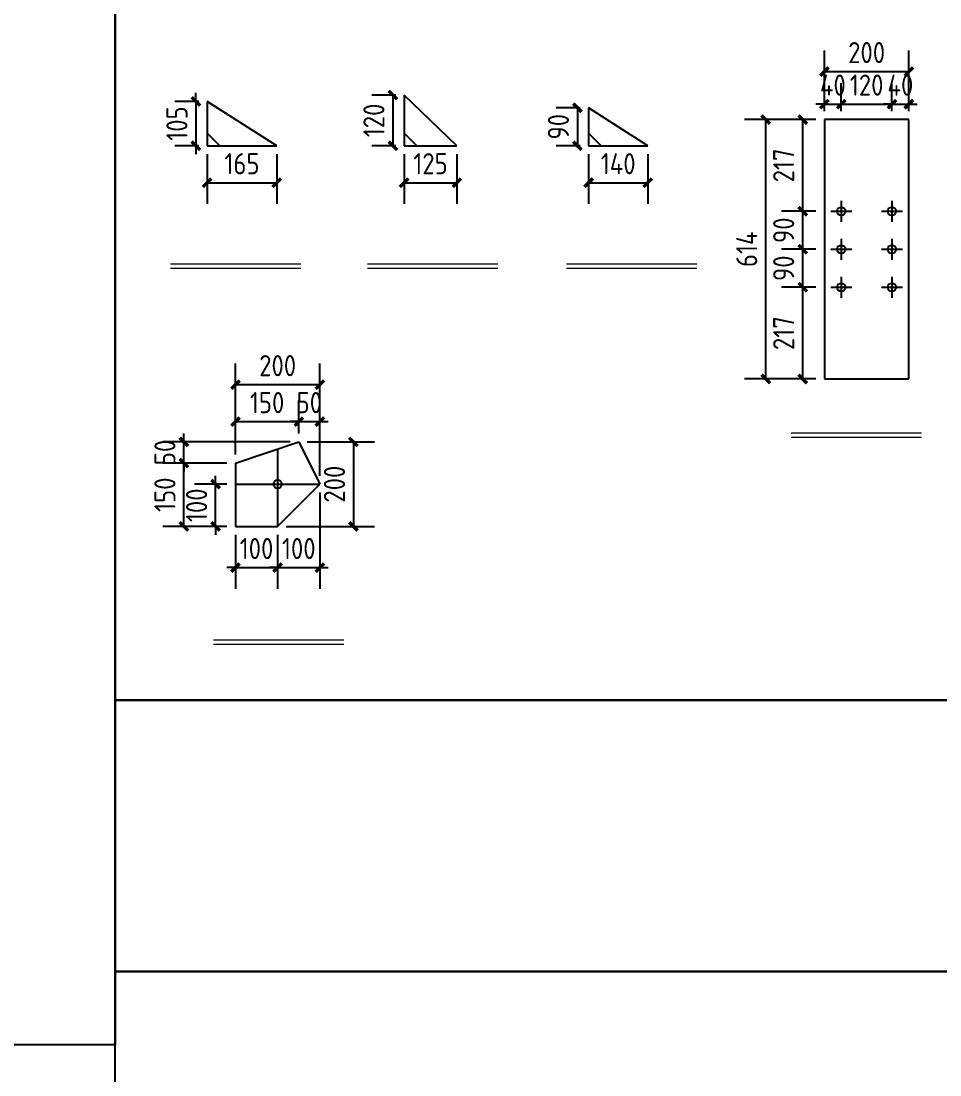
# Model space of a CAD drawing. Extents: x 411778 to 673094, y -11605 to 324395.
# Drawn here: x 482791 to 484967, y 119982 to 122477 of the extents above; entities that cross this region are included whole.
import ezdxf

# ---------------------------------------------------------------- set-up
doc = ezdxf.new("R2010")
doc.units = 0
doc.header["$LTSCALE"] = 1000
doc.header["$MEASUREMENT"] = 0
doc.styles.get("Standard").update_dxf_attribs({"font": 'gbenor.shx', "bigfont": 'gbcbig.shx'})
doc.dimstyles.get("Standard").update_dxf_attribs({"dimscale": 100, "dimtxt": 3.5, "dimasz": 1, "dimexe": 2.5, "dimexo": 3, "dimgap": 1.5, "dimtad": 1, "dimdec": 0, "dimzin": 0, "dimdsep": 46, "dimtxsty": 'Standard', "dimblk": 'ARCHTICK', "dimcen": 0.09, "dimadec": 0, "dimazin": 0, "dimtfac": 1, "dimtdec": 0, "dimtix": 1, "dimtmove": 2, "dimatfit": 3, "dimfxl": 1, "dimtolj": 1, "dimtzin": 0, "dimarcsym": 0})

# ---------------------------------------------------------------- blocks, each defined once
blk = doc.blocks.new('_ArchTick')
at = {"color": 0, "linetype": 'ByBlock', "const_width": 0.4}
blk.add_lwpolyline([(-0.5, -0.5), (0.5, 0.5)], dxfattribs=at)
blk = doc.blocks.new('*D531')
at = {"color": 3, "lineweight": -2}
for p, q in [((483205, 122286.5), (483205, 122306.5)), ((483211.5, 122286.5), (483155, 122286.5)), ((483205, 122286.5), (483205, 122181.5)), ((483211.5, 122181.5), (483155, 122181.5)), ((483205, 122181.5), (483205, 122161.5))]:
    blk.add_line(p, q, dxfattribs=at)
at = {"layer": 'Defpoints', "color": 0}
for p in [(483231.5, 122286.5), (483205, 122181.5), (483231.5, 122181.5)]:
    blk.add_point(p, dxfattribs=at)
at = {"color": 3, "lineweight": -2, "xscale": 20, "yscale": 20, "zscale": 20}
for p, rotation in [((483205, 122286.5), 270), ((483205, 122181.5), 90)]:
    blk.add_blockref('_ArchTick', p, dxfattribs=dict(at, rotation=rotation))
at = {"color": 0, "insert": (483160, 122234), "char_height": 50, "attachment_point": 5, "rotation": 90}
blk.add_mtext('\\A1;105', dxfattribs=at)
blk = doc.blocks.new('*D532')
at = {"color": 3, "lineweight": -2}
for p, q in [((483231.5, 122161.5), (483231.5, 122044)), ((483396.5, 122161.5), (483396.5, 122044)), ((483231.5, 122094), (483396.5, 122094))]:
    blk.add_line(p, q, dxfattribs=at)
at = {"layer": 'Defpoints', "color": 0}
for p in [(483231.5, 122181.5), (483396.5, 122181.5), (483396.5, 122094)]:
    blk.add_point(p, dxfattribs=at)
at = {"color": 3, "lineweight": -2, "xscale": 20, "yscale": 20, "zscale": 20, "rotation": 180}
blk.add_blockref('_ArchTick', (483231.5, 122094), dxfattribs=at)
at = {"color": 3, "lineweight": -2, "xscale": 20, "yscale": 20, "zscale": 20}
blk.add_blockref('_ArchTick', (483396.5, 122094), dxfattribs=at)
at = {"color": 0, "insert": (483314, 122139), "char_height": 50, "attachment_point": 5}
blk.add_mtext('\\A1;165', dxfattribs=at)
blk = doc.blocks.new('*D533')
at = {"color": 3, "lineweight": -2}
for p, q in [((483678, 122301.5), (483621.5, 122301.5)), ((483671.5, 122301.5), (483671.5, 122181.5)), ((483678, 122181.5), (483621.5, 122181.5))]:
    blk.add_line(p, q, dxfattribs=at)
at = {"layer": 'Defpoints', "color": 0}
for p in [(483698, 122301.5), (483671.5, 122181.5), (483698, 122181.5)]:
    blk.add_point(p, dxfattribs=at)
at = {"color": 3, "lineweight": -2, "xscale": 20, "yscale": 20, "zscale": 20}
for p, rotation in [((483671.5, 122301.5), 90), ((483671.5, 122181.5), 270)]:
    blk.add_blockref('_ArchTick', p, dxfattribs=dict(at, rotation=rotation))
at = {"color": 0, "insert": (483626.5, 122241.5), "char_height": 50, "attachment_point": 5, "rotation": 90}
blk.add_mtext('\\A1;120', dxfattribs=at)
blk = doc.blocks.new('*D534')
at = {"color": 3, "lineweight": -2}
for p, q in [((483698, 122161.5), (483698, 122044)), ((483823, 122161.5), (483823, 122044)), ((483698, 122094), (483823, 122094))]:
    blk.add_line(p, q, dxfattribs=at)
at = {"layer": 'Defpoints', "color": 0}
for p in [(483698, 122181.5), (483823, 122181.5), (483823, 122094)]:
    blk.add_point(p, dxfattribs=at)
at = {"color": 3, "lineweight": -2, "xscale": 20, "yscale": 20, "zscale": 20, "rotation": 180}
blk.add_blockref('_ArchTick', (483698, 122094), dxfattribs=at)
at = {"color": 3, "lineweight": -2, "xscale": 20, "yscale": 20, "zscale": 20}
blk.add_blockref('_ArchTick', (483823, 122094), dxfattribs=at)
at = {"color": 0, "insert": (483760.5, 122139), "char_height": 50, "attachment_point": 5}
blk.add_mtext('\\A1;125', dxfattribs=at)
blk = doc.blocks.new('*D535')
at = {"color": 3, "lineweight": -2}
for p, q in [((484115, 122271.5), (484058.5, 122271.5)), ((484108.5, 122271.5), (484108.5, 122181.5)), ((484115, 122181.5), (484058.5, 122181.5))]:
    blk.add_line(p, q, dxfattribs=at)
at = {"layer": 'Defpoints', "color": 0}
for p in [(484135, 122271.5), (484108.5, 122181.5), (484135, 122181.5)]:
    blk.add_point(p, dxfattribs=at)
at = {"color": 3, "lineweight": -2, "xscale": 20, "yscale": 20, "zscale": 20}
for p, rotation in [((484108.5, 122271.5), 90), ((484108.5, 122181.5), 270)]:
    blk.add_blockref('_ArchTick', p, dxfattribs=dict(at, rotation=rotation))
at = {"color": 0, "insert": (484063.5, 122226.5), "char_height": 50, "attachment_point": 5, "rotation": 90}
blk.add_mtext('\\A1;90', dxfattribs=at)
blk = doc.blocks.new('*D536')
at = {"color": 3, "lineweight": -2}
for p, q in [((484135, 122161.5), (484135, 122044)), ((484275, 122161.5), (484275, 122044)), ((484135, 122094), (484275, 122094))]:
    blk.add_line(p, q, dxfattribs=at)
at = {"layer": 'Defpoints', "color": 0}
for p in [(484135, 122181.5), (484275, 122181.5), (484275, 122094)]:
    blk.add_point(p, dxfattribs=at)
at = {"color": 3, "lineweight": -2, "xscale": 20, "yscale": 20, "zscale": 20, "rotation": 180}
blk.add_blockref('_ArchTick', (484135, 122094), dxfattribs=at)
at = {"color": 3, "lineweight": -2, "xscale": 20, "yscale": 20, "zscale": 20}
blk.add_blockref('_ArchTick', (484275, 122094), dxfattribs=at)
at = {"color": 0, "insert": (484205, 122139), "char_height": 50, "attachment_point": 5}
blk.add_mtext('\\A1;140', dxfattribs=at)
blk = doc.blocks.new('*D537')
at = {"color": 3, "lineweight": -2}
for p, q in [((484673.5, 121846.5), (484592, 121846.5)), ((484642, 121629.5), (484642, 121846.5)), ((484673.5, 121629.5), (484592, 121629.5))]:
    blk.add_line(p, q, dxfattribs=at)
at = {"layer": 'Defpoints', "color": 0}
for p in [(484642, 121846.5), (484693.5, 121846.5), (484693.5, 121629.5)]:
    blk.add_point(p, dxfattribs=at)
at = {"color": 3, "lineweight": -2, "xscale": 20, "yscale": 20, "zscale": 20}
for p, rotation in [((484642, 121846.5), 90), ((484642, 121629.5), 270)]:
    blk.add_blockref('_ArchTick', p, dxfattribs=dict(at, rotation=rotation))
at = {"color": 0, "insert": (484597, 121738), "char_height": 50, "attachment_point": 5, "rotation": 90}
blk.add_mtext('\\A1;217', dxfattribs=at)
blk = doc.blocks.new('*D538')
at = {"color": 3, "lineweight": -2}
for p, q in [((484673.5, 121936.5), (484592, 121936.5)), ((484642, 121846.5), (484642, 121936.5)), ((484673.5, 121846.5), (484592, 121846.5))]:
    blk.add_line(p, q, dxfattribs=at)
at = {"layer": 'Defpoints', "color": 0}
for p in [(484642, 121936.5), (484693.5, 121936.5), (484693.5, 121846.5)]:
    blk.add_point(p, dxfattribs=at)
at = {"color": 3, "lineweight": -2, "xscale": 20, "yscale": 20, "zscale": 20}
for p, rotation in [((484642, 121936.5), 90), ((484642, 121846.5), 270)]:
    blk.add_blockref('_ArchTick', p, dxfattribs=dict(at, rotation=rotation))
at = {"color": 0, "insert": (484597, 121891.5), "char_height": 50, "attachment_point": 5, "rotation": 90}
blk.add_mtext('\\A1;90', dxfattribs=at)
blk = doc.blocks.new('*D539')
at = {"color": 3, "lineweight": -2}
for p, q in [((484673.5, 122026.5), (484592, 122026.5)), ((484642, 121936.5), (484642, 122026.5)), ((484673.5, 121936.5), (484592, 121936.5))]:
    blk.add_line(p, q, dxfattribs=at)
at = {"layer": 'Defpoints', "color": 0}
for p in [(484642, 122026.5), (484693.5, 122026.5), (484693.5, 121936.5)]:
    blk.add_point(p, dxfattribs=at)
at = {"color": 3, "lineweight": -2, "xscale": 20, "yscale": 20, "zscale": 20}
for p, rotation in [((484642, 122026.5), 90), ((484642, 121936.5), 270)]:
    blk.add_blockref('_ArchTick', p, dxfattribs=dict(at, rotation=rotation))
at = {"color": 0, "insert": (484597, 121981.5), "char_height": 50, "attachment_point": 5, "rotation": 90}
blk.add_mtext('\\A1;90', dxfattribs=at)
blk = doc.blocks.new('*D540')
at = {"color": 3, "lineweight": -2}
for p, q in [((484673.5, 122243.5), (484592, 122243.5)), ((484642, 122026.5), (484642, 122243.5)), ((484673.5, 122026.5), (484592, 122026.5))]:
    blk.add_line(p, q, dxfattribs=at)
at = {"layer": 'Defpoints', "color": 0}
for p in [(484642, 122243.5), (484693.5, 122243.5), (484693.5, 122026.5)]:
    blk.add_point(p, dxfattribs=at)
at = {"color": 3, "lineweight": -2, "xscale": 20, "yscale": 20, "zscale": 20}
for p, rotation in [((484642, 122243.5), 90), ((484642, 122026.5), 270)]:
    blk.add_blockref('_ArchTick', p, dxfattribs=dict(at, rotation=rotation))
at = {"color": 0, "insert": (484597, 122135), "char_height": 50, "attachment_point": 5, "rotation": 90}
blk.add_mtext('\\A1;217', dxfattribs=at)
blk = doc.blocks.new('*D541')
at = {"color": 3, "lineweight": -2}
for p, q in [((484693.5, 122263.5), (484693.5, 122330)), ((484733.5, 122263.5), (484733.5, 122330)), ((484693.5, 122280), (484673.5, 122280)), ((484693.5, 122280), (484733.5, 122280)), ((484733.5, 122280), (484753.5, 122280))]:
    blk.add_line(p, q, dxfattribs=at)
at = {"layer": 'Defpoints', "color": 0}
for p in [(484733.5, 122280), (484693.5, 122243.5), (484733.5, 122243.5)]:
    blk.add_point(p, dxfattribs=at)
at = {"color": 3, "lineweight": -2, "xscale": 20, "yscale": 20, "zscale": 20}
blk.add_blockref('_ArchTick', (484693.5, 122280), dxfattribs=at)
at = {"color": 3, "lineweight": -2, "xscale": 20, "yscale": 20, "zscale": 20, "rotation": 180}
blk.add_blockref('_ArchTick', (484733.5, 122280), dxfattribs=at)
at = {"color": 0, "insert": (484713.5, 122325), "char_height": 50, "attachment_point": 5}
blk.add_mtext('\\A1;40', dxfattribs=at)
blk = doc.blocks.new('*D542')
at = {"color": 3, "lineweight": -2}
for p, q in [((484733.5, 122263.5), (484733.5, 122330)), ((484853.5, 122263.5), (484853.5, 122330)), ((484733.5, 122280), (484853.5, 122280))]:
    blk.add_line(p, q, dxfattribs=at)
at = {"layer": 'Defpoints', "color": 0}
for p in [(484853.5, 122280), (484733.5, 122243.5), (484853.5, 122243.5)]:
    blk.add_point(p, dxfattribs=at)
at = {"color": 3, "lineweight": -2, "xscale": 20, "yscale": 20, "zscale": 20, "rotation": 180}
blk.add_blockref('_ArchTick', (484733.5, 122280), dxfattribs=at)
at = {"color": 3, "lineweight": -2, "xscale": 20, "yscale": 20, "zscale": 20}
blk.add_blockref('_ArchTick', (484853.5, 122280), dxfattribs=at)
at = {"color": 0, "insert": (484793.5, 122325), "char_height": 50, "attachment_point": 5}
blk.add_mtext('\\A1;120', dxfattribs=at)
blk = doc.blocks.new('*D543')
at = {"color": 3, "lineweight": -2}
for p, q in [((484853.5, 122263.5), (484853.5, 122330)), ((484893.5, 122263.5), (484893.5, 122330)), ((484853.5, 122280), (484833.5, 122280)), ((484853.5, 122280), (484893.5, 122280)), ((484893.5, 122280), (484913.5, 122280))]:
    blk.add_line(p, q, dxfattribs=at)
at = {"layer": 'Defpoints', "color": 0}
for p in [(484893.5, 122280), (484853.5, 122243.5), (484893.5, 122243.5)]:
    blk.add_point(p, dxfattribs=at)
at = {"color": 3, "lineweight": -2, "xscale": 20, "yscale": 20, "zscale": 20}
blk.add_blockref('_ArchTick', (484853.5, 122280), dxfattribs=at)
at = {"color": 3, "lineweight": -2, "xscale": 20, "yscale": 20, "zscale": 20, "rotation": 180}
blk.add_blockref('_ArchTick', (484893.5, 122280), dxfattribs=at)
at = {"color": 0, "insert": (484873.5, 122325), "char_height": 50, "attachment_point": 5}
blk.add_mtext('\\A1;40', dxfattribs=at)
blk = doc.blocks.new('*D544')
at = {"color": 3, "lineweight": -2}
for p, q in [((484693.5, 122263.5), (484693.5, 122407)), ((484893.5, 122263.5), (484893.5, 122407)), ((484693.5, 122357), (484893.5, 122357))]:
    blk.add_line(p, q, dxfattribs=at)
at = {"layer": 'Defpoints', "color": 0}
for p in [(484893.5, 122357), (484693.5, 122243.5), (484893.5, 122243.5)]:
    blk.add_point(p, dxfattribs=at)
at = {"color": 3, "lineweight": -2, "xscale": 20, "yscale": 20, "zscale": 20, "rotation": 180}
blk.add_blockref('_ArchTick', (484693.5, 122357), dxfattribs=at)
at = {"color": 3, "lineweight": -2, "xscale": 20, "yscale": 20, "zscale": 20}
blk.add_blockref('_ArchTick', (484893.5, 122357), dxfattribs=at)
at = {"color": 0, "insert": (484793.5, 122402), "char_height": 50, "attachment_point": 5}
blk.add_mtext('\\A1;200', dxfattribs=at)
blk = doc.blocks.new('*D545')
at = {"color": 3, "lineweight": -2}
for p, q in [((484673.5, 122243.5), (484504.5, 122243.5)), ((484554.5, 121629.5), (484554.5, 122243.5)), ((484673.5, 121629.5), (484504.5, 121629.5))]:
    blk.add_line(p, q, dxfattribs=at)
at = {"layer": 'Defpoints', "color": 0}
for p in [(484554.5, 122243.5), (484693.5, 122243.5), (484693.5, 121629.5)]:
    blk.add_point(p, dxfattribs=at)
at = {"color": 3, "lineweight": -2, "xscale": 20, "yscale": 20, "zscale": 20}
for p, rotation in [((484554.5, 122243.5), 90), ((484554.5, 121629.5), 270)]:
    blk.add_blockref('_ArchTick', p, dxfattribs=dict(at, rotation=rotation))
at = {"color": 0, "insert": (484509.5, 121936.5), "char_height": 50, "attachment_point": 5, "rotation": 90}
blk.add_mtext('\\A1;614', dxfattribs=at)
blk = doc.blocks.new('*D796')
at = {"color": 3, "lineweight": -2}
for p, q in [((483251.5, 121380.5), (483251.5, 121400.5)), ((483278.5, 121380.5), (483201.5, 121380.5)), ((483251.5, 121280.5), (483251.5, 121380.5)), ((483278.5, 121280.5), (483201.5, 121280.5)), ((483251.5, 121280.5), (483251.5, 121260.5))]:
    blk.add_line(p, q, dxfattribs=at)
at = {"layer": 'Defpoints', "color": 0}
for p in [(483251.5, 121380.5), (483298.5, 121380.5), (483298.5, 121280.5)]:
    blk.add_point(p, dxfattribs=at)
at = {"color": 3, "lineweight": -2, "xscale": 20, "yscale": 20, "zscale": 20}
for p, rotation in [((483251.5, 121380.5), 270), ((483251.5, 121280.5), 90)]:
    blk.add_blockref('_ArchTick', p, dxfattribs=dict(at, rotation=rotation))
at = {"color": 0, "insert": (483206.5, 121330.5), "char_height": 50, "attachment_point": 5, "rotation": 90}
blk.add_mtext('\\A1;100', dxfattribs=at)
blk = doc.blocks.new('*D797')
at = {"color": 3, "lineweight": -2}
for p, q in [((483278.5, 121430.5), (483126.5, 121430.5)), ((483176.5, 121280.5), (483176.5, 121430.5)), ((483278.5, 121280.5), (483126.5, 121280.5))]:
    blk.add_line(p, q, dxfattribs=at)
at = {"layer": 'Defpoints', "color": 0}
for p in [(483176.5, 121430.5), (483298.5, 121430.5), (483298.5, 121280.5)]:
    blk.add_point(p, dxfattribs=at)
at = {"color": 3, "lineweight": -2, "xscale": 20, "yscale": 20, "zscale": 20}
for p, rotation in [((483176.5, 121430.5), 90), ((483176.5, 121280.5), 270)]:
    blk.add_blockref('_ArchTick', p, dxfattribs=dict(at, rotation=rotation))
at = {"color": 0, "insert": (483131.5, 121355.5), "char_height": 50, "attachment_point": 5, "rotation": 90}
blk.add_mtext('\\A1;150', dxfattribs=at)
blk = doc.blocks.new('*D792')
at = {"color": 3, "lineweight": -2}
for p, q in [((483298.5, 121450.5), (483298.5, 121578.5)), ((483448.5, 121500.5), (483448.5, 121578.5)), ((483298.5, 121528.5), (483448.5, 121528.5))]:
    blk.add_line(p, q, dxfattribs=at)
at = {"layer": 'Defpoints', "color": 0}
for p in [(483448.5, 121528.5), (483448.5, 121480.5), (483298.5, 121430.5)]:
    blk.add_point(p, dxfattribs=at)
at = {"color": 3, "lineweight": -2, "xscale": 20, "yscale": 20, "zscale": 20, "rotation": 180}
blk.add_blockref('_ArchTick', (483298.5, 121528.5), dxfattribs=at)
at = {"color": 3, "lineweight": -2, "xscale": 20, "yscale": 20, "zscale": 20}
blk.add_blockref('_ArchTick', (483448.5, 121528.5), dxfattribs=at)
at = {"color": 0, "insert": (483373.5, 121573.5), "char_height": 50, "attachment_point": 5}
blk.add_mtext('\\A1;150', dxfattribs=at)
blk = doc.blocks.new('*D793')
at = {"color": 3, "lineweight": -2}
for p, q in [((483448.5, 121500.5), (483448.5, 121578.5)), ((483498.5, 121500.5), (483498.5, 121578.5)), ((483448.5, 121528.5), (483428.5, 121528.5)), ((483448.5, 121528.5), (483498.5, 121528.5)), ((483498.5, 121528.5), (483518.5, 121528.5))]:
    blk.add_line(p, q, dxfattribs=at)
at = {"layer": 'Defpoints', "color": 0}
for p in [(483498.5, 121528.5), (483448.5, 121480.5), (483498.5, 121480.5)]:
    blk.add_point(p, dxfattribs=at)
at = {"color": 3, "lineweight": -2, "xscale": 20, "yscale": 20, "zscale": 20}
blk.add_blockref('_ArchTick', (483448.5, 121528.5), dxfattribs=at)
at = {"color": 3, "lineweight": -2, "xscale": 20, "yscale": 20, "zscale": 20, "rotation": 180}
blk.add_blockref('_ArchTick', (483498.5, 121528.5), dxfattribs=at)
at = {"color": 0, "insert": (483473.5, 121573.5), "char_height": 50, "attachment_point": 5}
blk.add_mtext('\\A1;50', dxfattribs=at)
blk = doc.blocks.new('*D794')
at = {"color": 3, "lineweight": -2}
for p, q in [((483468.5, 121480.5), (483628, 121480.5)), ((483578, 121480.5), (483578, 121280.5)), ((483418.5, 121280.5), (483628, 121280.5))]:
    blk.add_line(p, q, dxfattribs=at)
at = {"layer": 'Defpoints', "color": 0}
for p in [(483448.5, 121480.5), (483398.5, 121280.5), (483578, 121280.5)]:
    blk.add_point(p, dxfattribs=at)
at = {"color": 3, "lineweight": -2, "xscale": 20, "yscale": 20, "zscale": 20}
for p, rotation in [((483578, 121480.5), 90), ((483578, 121280.5), 270)]:
    blk.add_blockref('_ArchTick', p, dxfattribs=dict(at, rotation=rotation))
at = {"color": 0, "insert": (483533, 121380.5), "char_height": 50, "attachment_point": 5, "rotation": 90}
blk.add_mtext('\\A1;200', dxfattribs=at)
blk = doc.blocks.new('*D789')
at = {"color": 3, "lineweight": -2}
for p, q in [((483298.5, 121260.5), (483298.5, 121133)), ((483398.5, 121260.5), (483398.5, 121133)), ((483298.5, 121183), (483278.5, 121183)), ((483298.5, 121183), (483398.5, 121183)), ((483398.5, 121183), (483418.5, 121183))]:
    blk.add_line(p, q, dxfattribs=at)
at = {"layer": 'Defpoints', "color": 0}
for p in [(483298.5, 121280.5), (483398.5, 121280.5), (483398.5, 121183)]:
    blk.add_point(p, dxfattribs=at)
at = {"color": 3, "lineweight": -2, "xscale": 20, "yscale": 20, "zscale": 20}
blk.add_blockref('_ArchTick', (483298.5, 121183), dxfattribs=at)
at = {"color": 3, "lineweight": -2, "xscale": 20, "yscale": 20, "zscale": 20, "rotation": 180}
blk.add_blockref('_ArchTick', (483398.5, 121183), dxfattribs=at)
at = {"color": 0, "insert": (483348.5, 121228), "char_height": 50, "attachment_point": 5}
blk.add_mtext('\\A1;100', dxfattribs=at)
blk = doc.blocks.new('*D795')
at = {"color": 3, "lineweight": -2}
for p, q in [((483498.5, 121360.5), (483498.5, 121133)), ((483398.5, 121260.5), (483398.5, 121133)), ((483398.5, 121183), (483378.5, 121183)), ((483398.5, 121183), (483498.5, 121183)), ((483498.5, 121183), (483518.5, 121183))]:
    blk.add_line(p, q, dxfattribs=at)
at = {"layer": 'Defpoints', "color": 0}
for p in [(483498.5, 121380.5), (483398.5, 121280.5), (483498.5, 121183)]:
    blk.add_point(p, dxfattribs=at)
at = {"color": 3, "lineweight": -2, "xscale": 20, "yscale": 20, "zscale": 20}
blk.add_blockref('_ArchTick', (483398.5, 121183), dxfattribs=at)
at = {"color": 3, "lineweight": -2, "xscale": 20, "yscale": 20, "zscale": 20, "rotation": 180}
blk.add_blockref('_ArchTick', (483498.5, 121183), dxfattribs=at)
at = {"color": 0, "insert": (483448.5, 121228), "char_height": 50, "attachment_point": 5}
blk.add_mtext('\\A1;100', dxfattribs=at)
blk = doc.blocks.new('*D790')
at = {"color": 3, "lineweight": -2}
for p, q in [((483298.5, 121450.5), (483298.5, 121666)), ((483498.5, 121400.5), (483498.5, 121666)), ((483298.5, 121616), (483498.5, 121616))]:
    blk.add_line(p, q, dxfattribs=at)
at = {"layer": 'Defpoints', "color": 0}
for p in [(483498.5, 121616), (483298.5, 121430.5), (483498.5, 121380.5)]:
    blk.add_point(p, dxfattribs=at)
at = {"color": 3, "lineweight": -2, "xscale": 20, "yscale": 20, "zscale": 20, "rotation": 180}
blk.add_blockref('_ArchTick', (483298.5, 121616), dxfattribs=at)
at = {"color": 3, "lineweight": -2, "xscale": 20, "yscale": 20, "zscale": 20}
blk.add_blockref('_ArchTick', (483498.5, 121616), dxfattribs=at)
at = {"color": 0, "insert": (483398.5, 121661), "char_height": 50, "attachment_point": 5}
blk.add_mtext('\\A1;200', dxfattribs=at)
blk = doc.blocks.new('*D791')
at = {"color": 3, "lineweight": -2}
for p, q in [((483176.5, 121480.5), (483176.5, 121500.5)), ((483428.5, 121480.5), (483126.5, 121480.5)), ((483176.5, 121430.5), (483176.5, 121480.5)), ((483278.5, 121430.5), (483126.5, 121430.5)), ((483176.5, 121430.5), (483176.5, 121410.5))]:
    blk.add_line(p, q, dxfattribs=at)
at = {"layer": 'Defpoints', "color": 0}
for p in [(483176.5, 121480.5), (483448.5, 121480.5), (483298.5, 121430.5)]:
    blk.add_point(p, dxfattribs=at)
at = {"color": 3, "lineweight": -2, "xscale": 20, "yscale": 20, "zscale": 20}
for p, rotation in [((483176.5, 121480.5), 270), ((483176.5, 121430.5), 90)]:
    blk.add_blockref('_ArchTick', p, dxfattribs=dict(at, rotation=rotation))
at = {"color": 0, "insert": (483131.5, 121455.5), "char_height": 50, "attachment_point": 5, "rotation": 90}
blk.add_mtext('\\A1;50', dxfattribs=at)

msp = doc.modelspace()

# ---------------------------------------------------------------- linework, layer by layer
for p, q in [((483231.5, 122286.5), (483231.5, 122181.5)), ((483396.5, 122181.5), (483231.5, 122286.5)), ((483698, 122301.5), (483698, 122181.5)), ((483823, 122181.5), (483698, 122301.5)), ((484135, 122271.5), (484135, 122181.5)), ((484275, 122181.5), (484135, 122271.5)), ((484693.5, 122243.5), (484693.5, 121629.5)), ((484893.5, 122243.5), (484693.5, 122243.5)), ((484893.5, 121629.5), (484893.5, 122243.5)), ((483231.5, 122211.5), (483261.5, 122181.5)), ((483698, 122211.5), (483728, 122181.5)), ((484135, 122211.5), (484165, 122181.5)), ((483231.5, 122181.5), (483396.5, 122181.5)), ((483698, 122181.5), (483823, 122181.5)), ((484135, 122181.5), (484275, 122181.5)), ((484733.5, 122051.5), (484733.5, 122001.5)), ((484853.5, 122051.5), (484853.5, 122001.5)), ((484708.5, 122026.5), (484758.5, 122026.5)), ((484828.5, 122026.5), (484878.5, 122026.5)), ((484733.5, 121961.5), (484733.5, 121911.5)), ((484853.5, 121961.5), (484853.5, 121911.5)), ((484708.5, 121936.5), (484758.5, 121936.5)), ((484828.5, 121936.5), (484878.5, 121936.5)), ((484733.5, 121871.5), (484733.5, 121821.5)), ((484853.5, 121871.5), (484853.5, 121821.5)), ((484708.5, 121846.5), (484758.5, 121846.5)), ((484828.5, 121846.5), (484878.5, 121846.5)), ((484693.5, 121629.5), (484893.5, 121629.5)), ((483298.5, 121430.5), (483448.5, 121480.5)), ((483398.5, 121463.8), (483398.5, 121280.5)), ((483448.5, 121480.5), (483498.5, 121380.5)), ((483298.5, 121430.5), (483298.5, 121280.5)), ((483398.5, 121405.5), (483398.5, 121355.5)), ((483298.5, 121380.5), (483498.5, 121380.5)), ((483373.5, 121380.5), (483423.5, 121380.5)), ((483398.5, 121280.5), (483498.5, 121380.5)), ((483298.5, 121280.5), (483398.5, 121280.5)), ((483448.5, 121280.5), (483498.5, 121280.5))]:
    msp.add_line(p, q)
at = {"lineweight": 15}
for p, q in [((483145, 121902), (483453.5, 121902)), ((483145, 121892), (483453.5, 121892)), ((483611.5, 121902), (483920, 121902)), ((483611.5, 121892), (483920, 121892)), ((484083, 121902), (484391.5, 121902)), ((484083, 121892), (484391.5, 121892)), ((484615, 121502), (484923.5, 121502)), ((484615, 121492), (484923.5, 121492)), ((483246.5, 121012), (483555, 121012)), ((483246.5, 121002), (483555, 121002))]:
    msp.add_line(p, q, dxfattribs=at)
for points in [[(472618.5, 127403), (483013.5, 127403), (483013.5, 120053), (472618.5, 120053)], [(483013.5, 124018.9), (487468.5, 124018.9), (487468.5, 120868.9), (483013.5, 120868.9)], [(487468.5, 120226.9), (483013.5, 120226.9), (483013.5, 120868.9), (487468.5, 120868.9)], [(483013.5, 120226.9), (487468.5, 120226.9), (487468.5, 117076.9), (483013.5, 117076.9)]]:
    msp.add_lwpolyline(points, close=True)
for centre in [(484733.5, 122026.5), (484853.5, 122026.5), (484733.5, 121936.5), (484853.5, 121936.5), (484733.5, 121846.5), (484853.5, 121846.5), (483398.5, 121380.5)]:
    msp.add_circle(centre, 10)

# ---------------------------------------------------------------- dimensions: what is measured, and where the dimension line sits
for p1, p2, distance, picture, middle in [((484693.5, 122243.5), (484893.5, 122243.5), 113.5, '*D544', (484793.5, 122402)), ((483231.5, 122286.5), (483231.5, 122181.5), -26.5, '*D531', (483160, 122234)), ((483698, 122301.5), (483698, 122181.5), -26.5, '*D533', (483626.5, 122241.5)), ((484135, 122271.5), (484135, 122181.5), -26.5, '*D535', (484063.5, 122226.5)), ((484693.5, 121629.5), (484693.5, 122243.5), 139, '*D545', (484509.5, 121936.5)), ((483231.5, 122181.5), (483396.5, 122181.5), -87.5, '*D532', (483314, 122139)), ((483698, 122181.5), (483823, 122181.5), -87.5, '*D534', (483760.5, 122139)), ((484135, 122181.5), (484275, 122181.5), -87.5, '*D536', (484205, 122139))]:
    dim = msp.add_aligned_dim(p1=p1, p2=p2, distance=distance, dimstyle='Standard', override={"dimtxt": 0.5, "dimasz": 0.2, "dimexe": 0.5, "dimexo": 0.2, "dimgap": 0.2, "dimclrd": 3, "dimclre": 3})
    dim.commit()
    dim.dimension.update_dxf_attribs({"geometry": picture, "text_midpoint": middle})
for base, p1, p2, picture, middle in [((484733.5, 122280), (484693.5, 122243.5), (484733.5, 122243.5), '*D541', (484713.5, 122325)), ((484853.5, 122280), (484733.5, 122243.5), (484853.5, 122243.5), '*D542', (484793.5, 122325)), ((484893.5, 122280), (484853.5, 122243.5), (484893.5, 122243.5), '*D543', (484873.5, 122325)), ((483498.5, 121616), (483298.5, 121430.5), (483498.5, 121380.5), '*D790', (483398.5, 121661)), ((483448.5, 121528.5), (483298.5, 121430.5), (483448.5, 121480.5), '*D792', (483373.5, 121573.5)), ((483498.5, 121528.5), (483448.5, 121480.5), (483498.5, 121480.5), '*D793', (483473.5, 121573.5)), ((483498.5, 121183), (483398.5, 121280.5), (483498.5, 121380.5), '*D795', (483448.5, 121228)), ((483398.5, 121183), (483298.5, 121280.5), (483398.5, 121280.5), '*D789', (483348.5, 121228))]:
    dim = msp.add_linear_dim(base=base, p1=p1, p2=p2, dimstyle='Standard', override={"dimtxt": 0.5, "dimasz": 0.2, "dimexe": 0.5, "dimexo": 0.2, "dimgap": 0.2, "dimclrd": 3, "dimclre": 3})
    dim.commit()
    dim.dimension.update_dxf_attribs({"geometry": picture, "text_midpoint": middle})
for base, p1, p2, picture, middle in [((484642, 122243.5), (484693.5, 122026.5), (484693.5, 122243.5), '*D540', (484597, 122135)), ((484642, 122026.5), (484693.5, 121936.5), (484693.5, 122026.5), '*D539', (484597, 121981.5)), ((484642, 121936.5), (484693.5, 121846.5), (484693.5, 121936.5), '*D538', (484597, 121891.5)), ((484642, 121846.5), (484693.5, 121629.5), (484693.5, 121846.5), '*D537', (484597, 121738)), ((483176.5, 121480.5), (483298.5, 121430.5), (483448.5, 121480.5), '*D791', (483131.5, 121455.5)), ((483578, 121280.5), (483448.5, 121480.5), (483398.5, 121280.5), '*D794', (483533, 121380.5)), ((483176.5, 121430.5), (483298.5, 121280.5), (483298.5, 121430.5), '*D797', (483131.5, 121355.5)), ((483251.5, 121380.5), (483298.5, 121280.5), (483298.5, 121380.5), '*D796', (483206.5, 121330.5))]:
    dim = msp.add_linear_dim(base=base, p1=p1, p2=p2, angle=90, dimstyle='Standard', override={"dimtxt": 0.5, "dimasz": 0.2, "dimexe": 0.5, "dimexo": 0.2, "dimgap": 0.2, "dimclrd": 3, "dimclre": 3})
    dim.commit()
    dim.dimension.update_dxf_attribs({"geometry": picture, "text_midpoint": middle})

doc.saveas('drawing.dxf')
